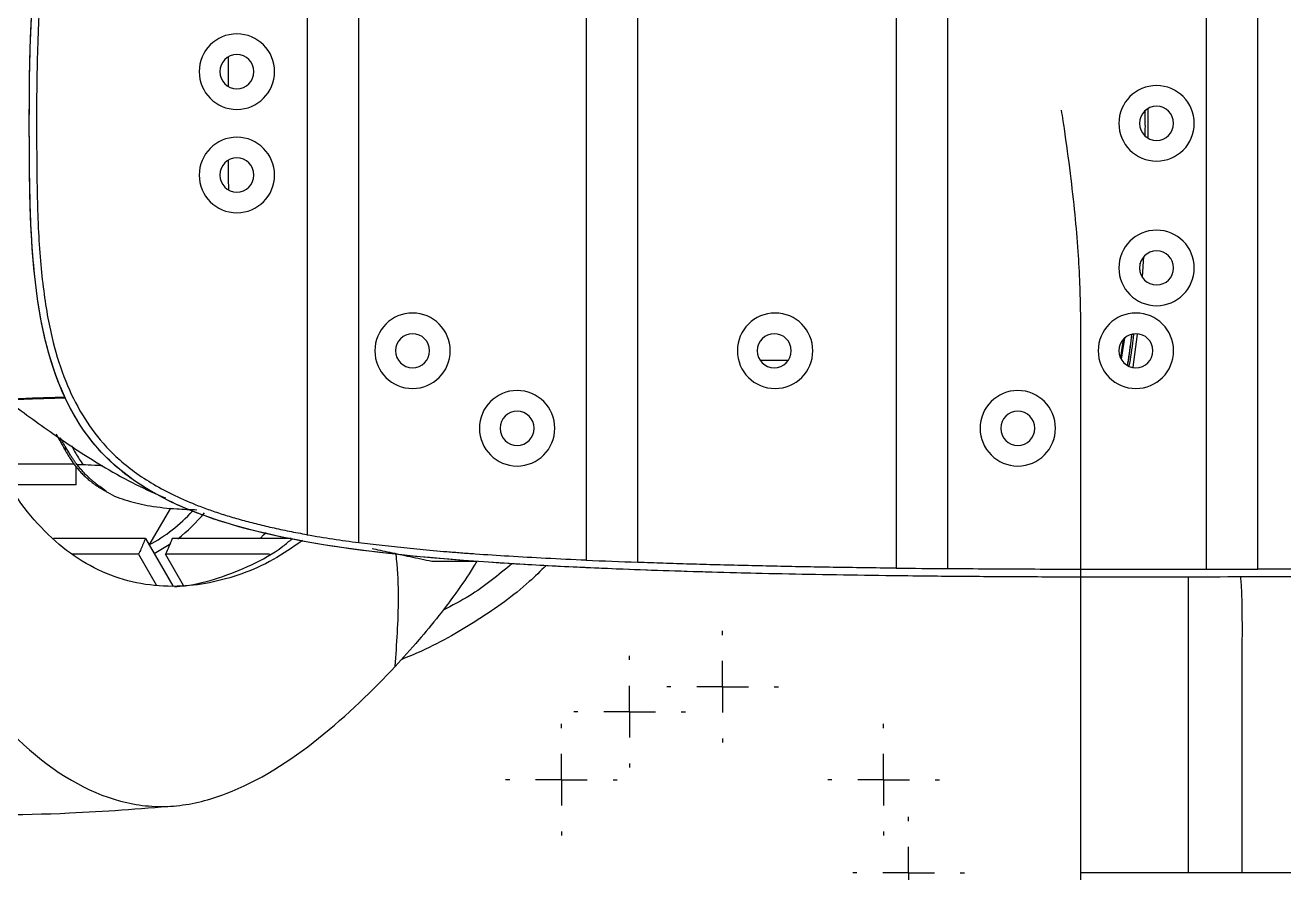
# Model space of a CAD drawing. Header units: millimetres. Extents: x 0 to 1189, y 0 to 841.
# Drawn here: x 999.5 to 1060.4, y 315.5 to 356.5 of the extents above; entities that cross this region are included whole.
import ezdxf

# ---------------------------------------------------------------- set-up
doc = ezdxf.new("R2010")
doc.units = ezdxf.units.MM
doc.layers.add('10', color=7, linetype='Continuous')

# ---------------------------------------------------------------- blocks, each defined once
blk = doc.blocks.new('SW_CENTERMARKSYMBOL_2')
at = {"layer": '10', "color": 0}
for p, q in [((0, 2.5), (0, 2.7)), ((0, 0), (0, 1.25)), ((-2.5, 0), (-2.7, 0)), ((0, 0), (-1.25, 0)), ((0, 0), (0, -1.25)), ((0, 0), (1.25, 0)), ((2.5, 0), (2.7, 0)), ((0, -2.5), (0, -2.7))]:
    blk.add_line(p, q, dxfattribs=at)
blk = doc.blocks.new('SW_CENTERMARKSYMBOL_3')
at = {"layer": '10', "color": 0}
for p, q in [((0, 2.5), (0, 2.7)), ((0, 0), (0, 1.25)), ((-2.5, 0), (-2.7, 0)), ((0, 0), (-1.25, 0)), ((0, 0), (0, -1.25)), ((0, 0), (1.25, 0)), ((2.5, 0), (2.7, 0)), ((0, -2.5), (0, -2.7))]:
    blk.add_line(p, q, dxfattribs=at)
blk = doc.blocks.new('SW_CENTERMARKSYMBOL_4')
at = {"layer": '10', "color": 0}
for p, q in [((0, 2.5), (0, 2.7)), ((0, 0), (0, 1.25)), ((-2.5, 0), (-2.7, 0)), ((0, 0), (-1.25, 0)), ((0, 0), (0, -1.25)), ((0, 0), (1.25, 0)), ((2.5, 0), (2.7, 0)), ((0, -2.5), (0, -2.7))]:
    blk.add_line(p, q, dxfattribs=at)
blk = doc.blocks.new('SW_CENTERMARKSYMBOL_6')
at = {"layer": '10', "color": 0}
for p, q in [((0, 2.5), (0, 2.7)), ((0, 0), (0, 1.25)), ((-2.5, 0), (-2.7, 0)), ((0, 0), (-1.25, 0)), ((0, 0), (0, -1.25)), ((0, 0), (1.25, 0)), ((2.5, 0), (2.7, 0)), ((0, -2.5), (0, -2.7))]:
    blk.add_line(p, q, dxfattribs=at)
blk = doc.blocks.new('SW_CENTERMARKSYMBOL_7')
at = {"layer": '10', "color": 0}
for p, q in [((0, 2.5), (0, 2.7)), ((0, 0), (0, 1.25)), ((-2.5, 0), (-2.7, 0)), ((0, 0), (-1.25, 0)), ((0, 0), (0, -1.25)), ((0, 0), (1.25, 0)), ((2.5, 0), (2.7, 0)), ((0, -2.5), (0, -2.7))]:
    blk.add_line(p, q, dxfattribs=at)

msp = doc.modelspace()

# ---------------------------------------------------------------- linework, layer by layer
at = {"color": 7, "linetype": 'Continuous', "lineweight": 25}
for p, q in [((1041.646, 374.185), (1041.646, 330.275)), ((1044.146, 330.249), (1044.146, 374.206)), ((1056.646, 374.182), (1056.646, 330.216)), ((1059.146, 330.225), (1059.146, 374.155)), ((1026.646, 373.798), (1026.646, 330.658)), ((1029.146, 330.557), (1029.146, 373.903)), ((1015.646, 331.507), (1015.646, 372.903)), ((1013.146, 372.494), (1013.146, 331.89)), ((1053.845, 351.074), (1053.841, 352.482)), ((1053.559, 344.356), (1053.631, 345.329)), ((1052.639, 341.334), (1052.555, 340.797)), ((1052.622, 340.797), (1052.708, 341.385)), ((1053.122, 339.978), (1053.32, 341.585)), ((1052.547, 340.367), (1052.622, 340.797)), ((1035.063, 340.315), (1036.43, 340.315)), ((1000.999, 336.766), (1001.138, 336.507)), ((1001.139, 336.505), (1001.186, 336.428)), ((1001.891, 335.287), (998.61, 335.287)), ((1001.964, 334.287), (1001.964, 335.176)), ((1001.964, 334.287), (998.767, 334.287)), ((1005.507, 331.373), (1006.553, 333.164)), ((1005.322, 331.693), (1000.882, 331.693)), ((1005.322, 331.693), (1006.645, 329.401)), ((1012.368, 331.693), (1006.621, 331.693)), ((1013.146, 331.866), (1013.146, 331.89)), ((1015.646, 331.507), (1015.646, 331.483)), ((1004.995, 330.937), (1001.781, 330.937)), ((1004.995, 330.937), (1005.847, 329.461)), ((1011.32, 330.937), (1006.294, 330.937)), ((1007.17, 329.419), (1006.294, 330.937)), ((1026.646, 330.634), (1026.646, 330.658)), ((1029.146, 330.557), (1029.146, 330.533)), ((1041.646, 330.25), (1041.646, 330.275)), ((1044.146, 330.249), (1044.146, 330.225)), ((1056.646, 330.193), (1056.646, 330.216)), ((1059.146, 330.225), (1059.146, 330.202)), ((1055.77, 329.829), (1055.77, 315.527)), ((1057.948, 315.527), (1055.343, 315.527)), ((1058.375, 315.527), (1055.77, 315.527)), ((1073.016, 315.527), (1058.463, 315.527))]:
    msp.add_line(p, q, dxfattribs=at)
at = {"color": 8, "linetype": 'Continuous', "lineweight": 25}
for p, q in [((1053.441, 344.687), (1053.459, 345.006)), ((1001.139, 336.515), (1001.143, 336.506)), ((1001.434, 336.17), (1001.434, 335.967))]:
    msp.add_line(p, q, dxfattribs=at)
at = {"color": 7, "linetype": 'Continuous', "lineweight": 25, "flags": 128}
for points in [[(1010.887, 331.705), (1011.03, 331.881), (1011.158, 331.991)], [(1010.887, 331.705), (1011.03, 331.881), (1011.158, 331.991)], [(1006.556, 331.447), (1006.467, 331.387), (1005.745, 330.955)], [(1006.556, 331.447), (1006.467, 331.387), (1005.745, 330.955)], [(1050.572, 329.835), (1050.572, 329.019), (1050.572, 325.119), (1050.572, 320.621), (1050.572, 315.527), (1050.572, 310.433), (1050.572, 305.935), (1050.572, 302.035), (1050.572, 301.225)], [(1055.77, 329.833), (1055.77, 329.332), (1055.77, 328.143), (1055.77, 326.905), (1055.77, 326.085), (1055.77, 323.554), (1055.77, 320.669), (1055.77, 319.91), (1055.77, 318.678), (1055.77, 317.11), (1055.77, 315.527)]]:
    msp.add_lwpolyline(points, dxfattribs=at)
at = {"color": 7, "linetype": 'Continuous', "lineweight": 25}
for centre, radius, start, end in [((1009.747, 354.277), 1.825, 0, 180), ((1009.747, 354.277), 0.825, 0, 180), ((1009.747, 354.277), 1.825, 180, 0), ((1009.747, 354.277), 0.825, 180, 0), ((1054.247, 351.777), 1.825, 0, 180), ((1054.247, 351.777), 0.825, 0, 180), ((1054.247, 351.777), 1.825, 180, 0), ((1054.247, 351.777), 0.825, 180, 0), ((1009.747, 349.277), 1.825, 0, 180), ((1009.747, 349.277), 0.825, 0, 180), ((1009.747, 349.277), 1.825, 180, 0), ((1009.747, 349.277), 0.825, 180, 360), ((1054.247, 344.783), 1.825, 0, 180), ((1054.247, 344.783), 0.825, 0, 180), ((1054.247, 344.783), 1.825, 180, 0), ((1054.247, 344.783), 0.825, 180, 0), ((1018.247, 340.777), 1.825, 0, 180), ((1035.789, 340.777), 1.825, 0, 180), ((1053.247, 340.777), 1.825, 0, 180), ((1018.247, 340.777), 0.825, 0, 180), ((1035.747, 340.777), 0.825, 0, 180), ((1053.247, 340.777), 0.825, 0, 180), ((1018.247, 340.777), 1.825, 180, 0), ((1018.247, 340.777), 0.825, 180, 0), ((1035.789, 340.777), 1.825, 180, 0), ((1035.747, 340.777), 0.825, 180, 0), ((1053.247, 340.777), 1.825, 180, 0), ((1053.247, 340.777), 0.825, 180, 0), ((1023.307, 337.027), 1.825, 0, 180), ((1047.533, 337.027), 1.825, 0, 180), ((1023.307, 337.027), 0.825, 0, 180), ((1047.533, 337.027), 0.825, 360, 180), ((1023.307, 337.027), 1.825, 180, 0), ((1023.307, 337.027), 0.825, 180, 360), ((1047.533, 337.027), 1.825, 180, 0), ((1047.533, 337.027), 0.825, 180, 360), ((1002.006, 338.027), 7.5, 297.72337, 318.18712), ((1002.006, 338.027), 8, 307.59574, 320.43841)]:
    msp.add_arc(centre, radius, start, end, dxfattribs=at)
for points, knots in [([(1017.417, 379.037), (1015.307, 381.457), (1011.641, 384.885), (1007.64, 385.916), (1006.433, 386.038), (1006.03, 386.047), (1005.225, 385.997), (1003.211, 385.706), (999.638, 383.74), (996.792, 380.244), (994.878, 377.079), (994.277, 375.934), (993.163, 373.483), (990.596, 366.961), (988.157, 352.386), (990.596, 337.81), (993.163, 331.289), (994.277, 328.838), (994.878, 327.693), (996.792, 324.528), (999.638, 321.031), (1003.21, 319.065), (1005.223, 318.773), (1006.028, 318.723), (1006.431, 318.731), (1007.636, 318.852), (1011.635, 319.877), (1015.297, 323.252), (1017.405, 325.513)], [0, 0, 0, 0, 0.125, 0.15625, 0.15625, 0.171875, 0.171875, 0.1875, 0.25, 0.3125, 0.3125, 0.34375, 0.34375, 0.375, 0.5, 0.625, 0.65625, 0.65625, 0.6875, 0.6875, 0.75, 0.8125, 0.828125, 0.828125, 0.84375, 0.84375, 0.875, 1, 1, 1, 1]), ([(999.705, 351.387), (999.705, 352.347), (999.706, 354.264), (999.799, 357.114), (1000.045, 359.895), (1000.514, 362.547), (1001.28, 365.012), (1002.424, 367.236), (1004.049, 369.136), (1006.193, 370.637), (1008.821, 371.789), (1011.864, 372.633), (1015.315, 373.251), (1019.176, 373.697), (1023.528, 374.021), (1028.374, 374.26), (1033.685, 374.437), (1039.77, 374.555), (1044.563, 374.608), (1047.443, 374.601), (1047.93, 374.6)], [0, 0, 0, 0, 0.045356, 0.09055, 0.134698, 0.17713, 0.217548, 0.256257, 0.294449, 0.334452, 0.37882, 0.429399, 0.483292, 0.544314, 0.612926, 0.689457, 0.773527, 0.86395, 0.976989, 1, 1, 1, 1]), ([(1012.915, 331.598), (1012.45, 331.273), (1011.495, 330.608), (1009.985, 329.951), (1008.431, 329.516), (1006.799, 329.333), (1005.129, 329.45), (1003.455, 329.933), (1001.886, 330.777), (1000.439, 331.982), (999.131, 333.551), (997.983, 335.486), (997.018, 337.776), (996.235, 340.354), (995.629, 343.161), (995.198, 346.141), (994.941, 349.235), (994.855, 352.386), (994.941, 355.537), (995.198, 358.63), (995.628, 361.612), (996.237, 364.414), (997.01, 367.012), (997.68, 368.49), (998.013, 369.225)], [0, 0, 0, 0, 0.044002, 0.090373, 0.137021, 0.182955, 0.234577, 0.283943, 0.331209, 0.376651, 0.420701, 0.463965, 0.507186, 0.550885, 0.595281, 0.640379, 0.68603, 0.731982, 0.777934, 0.823585, 0.868684, 0.91308, 0.956779, 1, 1, 1, 1]), ([(1026.081, 330.31), (1017.357, 330.723), (1009.56, 331.627), (1005.06, 334.259), (1003.899, 335.171), (1003.543, 335.496), (1002.893, 336.188), (1001.419, 338.022), (999.994, 342.186), (999.73, 347.245), (999.709, 350.197), (999.704, 351.386), (999.704, 351.984), (999.71, 353.785), (999.792, 359.82), (1000.749, 365.495), (1003.512, 368.46)], [0, 0, 0, 0, 0.25, 0.3125, 0.3125, 0.34375, 0.34375, 0.375, 0.5, 0.625, 0.65625, 0.65625, 0.6875, 0.6875, 0.75, 1, 1, 1, 1]), ([(1003.768, 368.218), (1003.718, 368.164), (1003.618, 368.055), (1003.473, 367.888), (1003.331, 367.716), (1003.192, 367.54), (1003.056, 367.36), (1002.924, 367.175), (1002.794, 366.986), (1002.668, 366.793), (1002.545, 366.596), (1002.425, 366.395), (1002.308, 366.189), (1002.195, 365.979), (1002.084, 365.765), (1001.977, 365.547), (1001.873, 365.325), (1001.772, 365.098), (1001.674, 364.867), (1001.58, 364.632), (1001.489, 364.392), (1001.4, 364.148), (1001.315, 363.901), (1001.234, 363.648), (1001.061, 363.086), (1000.824, 362.172), (1000.569, 360.864), (1000.367, 359.444), (1000.219, 357.927), (1000.124, 356.256), (1000.069, 354.371), (1000.054, 352.545), (1000.057, 350.923), (1000.065, 349.653), (1000.081, 348.535), (1000.104, 347.57), (1000.147, 346.449), (1000.23, 345.165), (1000.383, 343.714), (1000.585, 342.397), (1000.9, 340.927), (1001.403, 339.336), (1002.209, 337.685), (1003.097, 336.453), (1003.983, 335.561), (1004.804, 334.899), (1005.73, 334.295), (1006.762, 333.749), (1007.705, 333.344), (1008.526, 333.042), (1009.202, 332.82), (1009.916, 332.609), (1010.669, 332.41), (1011.46, 332.223), (1012.289, 332.047), (1012.856, 331.943), (1013.146, 331.89)], [0, 0, 0, 0, 0.004971, 0.009965, 0.014986, 0.020036, 0.025118, 0.030234, 0.035387, 0.040579, 0.045813, 0.051091, 0.056416, 0.061789, 0.067213, 0.072691, 0.078223, 0.083812, 0.08946, 0.095168, 0.10094, 0.106776, 0.112677, 0.118647, 0.124686, 0.152434, 0.182397, 0.214668, 0.249324, 0.285338, 0.327789, 0.376702, 0.408751, 0.437364, 0.462544, 0.484293, 0.502612, 0.538363, 0.571194, 0.601169, 0.628374, 0.672718, 0.71358, 0.751998, 0.774711, 0.798335, 0.823132, 0.849328, 0.877118, 0.892409, 0.908429, 0.925196, 0.942724, 0.961026, 0.980115, 1, 1, 1, 1]), ([(1009.334, 354.977), (1009.332, 354.878), (1009.319, 354.409), (1009.321, 353.94), (1009.323, 353.571)], [0, 0, 0, 0, 0.211785, 1, 1, 1, 1]), ([(1049.634, 352.412), (1049.661, 352.24), (1049.707, 351.945), (1049.86, 350.925), (1050.065, 349.416), (1050.29, 347.433), (1050.442, 345.656), (1050.528, 344.053), (1050.565, 342.562), (1050.572, 341.079), (1050.571, 339.28), (1050.573, 336.192), (1050.572, 331.735), (1050.572, 324.523), (1050.572, 319.084), (1050.572, 315.527)], [0, 0, 0, 0, 0.014203, 0.0243, 0.084054, 0.13816, 0.186616, 0.228986, 0.26846, 0.307743, 0.349389, 0.414454, 0.558443, 0.711246, 1, 1, 1, 1]), ([(1069.386, 329.917), (1057.67, 329.798), (1042.722, 329.761), (1030.594, 330.122), (1027.172, 330.258), (1026.068, 330.308), (1023.939, 330.418), (1018.808, 330.72), (1011.278, 331.575), (1006.262, 333.376), (1004.275, 334.86), (1003.543, 335.496), (1003.209, 335.835), (1002.293, 336.914), (999.824, 340.917), (999.713, 346.612), (999.705, 351.387)], [0, 0, 0, 0, 0.25, 0.3125, 0.3125, 0.34375, 0.34375, 0.375, 0.5, 0.625, 0.65625, 0.65625, 0.6875, 0.6875, 0.75, 1, 1, 1, 1]), ([(1009.328, 349.973), (1009.325, 349.606), (1009.321, 349.139), (1009.342, 348.673), (1009.347, 348.573)], [0, 0, 0, 0, 0.78636, 1, 1, 1, 1]), ([(1053.041, 341.559), (1053.034, 341.505), (1053.006, 341.285), (1052.967, 341.007), (1052.938, 340.797)], [0, 0, 0, 0, 0.2445955, 1, 1, 1, 1]), ([(1052.961, 340.797), (1052.99, 341.009), (1053.028, 341.289), (1053.054, 341.51), (1053.06, 341.564)], [0, 0, 0, 0, 0.755764, 1, 1, 1, 1]), ([(1052.555, 340.797), (1052.554, 340.794), (1052.549, 340.765), (1052.53, 340.644), (1052.511, 340.531), (1052.496, 340.442)], [0, 0, 0, 0, 0.025294, 0.24099, 1, 1, 1, 1]), ([(1052.938, 340.797), (1052.906, 340.58), (1052.868, 340.321), (1052.836, 340.117), (1052.83, 340.084)], [0, 0, 0, 0, 0.8334635, 1, 1, 1, 1]), ([(1052.85, 340.071), (1052.857, 340.114), (1052.882, 340.263), (1052.921, 340.523), (1052.951, 340.725), (1052.961, 340.797)], [0, 0, 0, 0, 0.2036971, 0.7150672, 1, 1, 1, 1]), ([(998.621, 338.378), (999.36, 337.837), (1000.915, 336.695), (1002.993, 335.32), (1004.825, 334.302), (1005.815, 333.867), (1006.297, 333.656)], [0, 0, 0, 0, 0.302251, 0.636839, 0.823399, 1, 1, 1, 1]), ([(998.666, 338.411), (998.7, 338.42), (998.777, 338.442), (999.304, 338.472), (1000.137, 338.505), (1001.011, 338.53), (1001.424, 338.542)], [0, 0, 0, 0, 0.213714, 0.480982, 0.754998, 1, 1, 1, 1]), ([(998.667, 338.382), (998.67, 338.387), (998.679, 338.404), (999.038, 338.427), (999.839, 338.458), (1000.647, 338.482), (1001.341, 338.501), (1001.447, 338.504)], [0, 0, 0, 0, 0.1169108, 0.3821728, 0.6543336, 0.9473139, 1, 1, 1, 1]), ([(1001.139, 336.515), (1001.185, 336.427), (1001.233, 336.336), (1001.331, 336.153), (1001.382, 336.06), (1001.434, 335.967)], [0, 0, 0, 0, 0.5, 0.5, 1, 1, 1, 1]), ([(1002.019, 335.267), (1001.994, 335.299), (1001.943, 335.367), (1001.867, 335.474), (1001.784, 335.595), (1001.688, 335.743), (1001.579, 335.919), (1001.476, 336.091), (1001.379, 336.26), (1001.292, 336.411), (1001.232, 336.516), (1001.205, 336.565)], [0, 0, 0, 0, 0.077286, 0.1606, 0.249969, 0.357801, 0.499965, 0.650281, 0.749963, 0.88451, 1, 1, 1, 1]), ([(1001.434, 335.967), (1001.456, 335.928), (1001.498, 335.856), (1001.557, 335.757), (1001.606, 335.677), (1001.676, 335.566), (1001.767, 335.427), (1001.852, 335.313), (1001.892, 335.259)], [0, 0, 0, 0, 0.1629324, 0.3006114, 0.4130374, 0.5002122, 0.7656951, 1, 1, 1, 1]), ([(1001.892, 335.259), (1001.917, 335.227), (1001.966, 335.162), (1002.044, 335.069), (1002.122, 334.98), (1002.201, 334.894), (1002.281, 334.813), (1002.361, 334.735), (1002.44, 334.661), (1002.519, 334.591), (1002.598, 334.524), (1002.675, 334.462), (1002.751, 334.403), (1002.824, 334.348), (1002.896, 334.297), (1002.964, 334.25), (1003.029, 334.206), (1003.091, 334.167), (1003.149, 334.131), (1003.202, 334.099), (1003.25, 334.071), (1003.318, 334.034), (1003.387, 333.997), (1003.428, 333.981), (1003.418, 333.994), (1003.365, 334.032), (1003.29, 334.082), (1003.209, 334.138), (1003.113, 334.207), (1003.005, 334.287), (1002.886, 334.38), (1002.802, 334.451), (1002.759, 334.487)], [0, 0, 0, 0, 0.029288, 0.058001, 0.086157, 0.113779, 0.140886, 0.167502, 0.193651, 0.219358, 0.244649, 0.269553, 0.294099, 0.318317, 0.34224, 0.365901, 0.389333, 0.412571, 0.435653, 0.458614, 0.481493, 0.504326, 0.565646, 0.626326, 0.687163, 0.74895, 0.789584, 0.830415, 0.871663, 0.913542, 0.956257, 1, 1, 1, 1]), ([(1002.759, 334.487), (1002.738, 334.505), (1002.695, 334.542), (1002.63, 334.601), (1002.564, 334.662), (1002.497, 334.727), (1002.429, 334.795), (1002.36, 334.866), (1002.292, 334.94), (1002.223, 335.017), (1002.154, 335.098), (1002.086, 335.181), (1002.041, 335.238), (1002.019, 335.267)], [0, 0, 0, 0, 0.08289, 0.167192, 0.252978, 0.340315, 0.429265, 0.519889, 0.612244, 0.706383, 0.802358, 0.900215, 1, 1, 1, 1]), ([(1003.406, 333.986), (1003.432, 333.969), (1003.75, 333.755), (1004.479, 333.507), (1005.603, 333.239), (1006.732, 333.126), (1007.488, 333.099), (1007.811, 333.087)], [0, 0, 0, 0, 0.021095, 0.253487, 0.500352, 0.786385, 1, 1, 1, 1]), ([(1107.946, 333.849), (1107.852, 333.808), (1107.663, 333.725), (1107.374, 333.604), (1107.077, 333.486), (1106.772, 333.37), (1106.46, 333.255), (1106.14, 333.143), (1105.812, 333.033), (1105.476, 332.926), (1105.133, 332.82), (1104.782, 332.717), (1104.423, 332.615), (1104.057, 332.516), (1103.683, 332.419), (1103.301, 332.324), (1102.911, 332.231), (1102.514, 332.14), (1102.109, 332.052), (1101.696, 331.965), (1101.275, 331.881), (1100.317, 331.697), (1098.76, 331.434), (1096.543, 331.129), (1094.143, 330.862), (1091.69, 330.645), (1089.178, 330.469), (1086.601, 330.325), (1083.824, 330.204), (1080.227, 330.086), (1075.392, 329.987), (1069.407, 329.913), (1063.098, 329.86), (1057.096, 329.829), (1051.524, 329.823), (1046.966, 329.84), (1043.321, 329.87), (1040.489, 329.904), (1037.781, 329.947), (1035.199, 330), (1032.742, 330.062), (1030.41, 330.134), (1028.204, 330.214), (1026.775, 330.279), (1026.081, 330.31)], [0, 0, 0, 0, 0.003731, 0.007539, 0.011423, 0.015386, 0.019428, 0.02355, 0.027752, 0.032035, 0.036401, 0.040848, 0.045379, 0.049994, 0.054693, 0.059476, 0.064345, 0.069299, 0.07434, 0.079467, 0.08468, 0.089982, 0.115046, 0.14224, 0.171586, 0.2031, 0.232042, 0.263406, 0.297197, 0.333418, 0.394613, 0.473537, 0.551714, 0.624669, 0.692402, 0.754915, 0.79087, 0.825303, 0.858216, 0.88961, 0.919484, 0.94784, 0.974678, 1, 1, 1, 1]), ([(1005.322, 331.693), (1005.286, 331.608), (1005.215, 331.438), (1005.106, 331.186), (1005.032, 331.02), (1004.995, 330.937)], [0, 0, 0, 0, 0.33334, 0.66666, 1, 1, 1, 1]), ([(1006.733, 329.374), (1006.904, 329.385), (1007.617, 329.43), (1008.863, 329.759), (1010.442, 330.39), (1011.635, 331.024), (1012.271, 331.559), (1012.419, 331.684)], [0, 0, 0, 0, 0.087976, 0.367558, 0.645901, 0.91737, 1, 1, 1, 1]), ([(1015.646, 331.507), (1015.832, 331.483), (1016.21, 331.435), (1016.786, 331.367), (1017.379, 331.301), (1017.988, 331.237), (1018.614, 331.176), (1019.257, 331.117), (1019.917, 331.061), (1020.594, 331.007), (1021.591, 330.934), (1022.96, 330.845), (1024.748, 330.745), (1025.995, 330.687), (1026.646, 330.658)], [0, 0, 0, 0, 0.051062, 0.103607, 0.157638, 0.213158, 0.270169, 0.328674, 0.388675, 0.450174, 0.513173, 0.660591, 0.822862, 1, 1, 1, 1]), ([(1016.287, 331.214), (1016.29, 331.214), (1016.503, 331.168), (1017.113, 331.038), (1018.104, 330.827), (1018.829, 330.673), (1019.186, 330.597)], [0, 0, 0, 0, 0.0051533, 0.3545578, 0.6825324, 1, 1, 1, 1]), ([(1017.405, 325.513), (1017.445, 326.054), (1017.527, 327.151), (1017.589, 328.88), (1017.541, 330.162), (1017.459, 330.878), (1017.449, 330.967)], [0, 0, 0, 0, 0.299452, 0.607014, 0.951478, 1, 1, 1, 1]), ([(1021.356, 330.597), (1021.3, 330.502), (1020.978, 329.957), (1020.355, 329.06), (1019.467, 327.88), (1018.475, 326.683), (1017.784, 325.927), (1017.405, 325.513)], [0, 0, 0, 0, 0.044955, 0.257554, 0.460218, 0.704255, 1, 1, 1, 1]), ([(1024.711, 330.39), (1024.442, 330.126), (1023.426, 329.129), (1021.862, 328.027), (1020.098, 326.959), (1018.854, 326.308), (1018.026, 325.97), (1017.693, 325.834)], [0, 0, 0, 0, 0.131123, 0.494943, 0.675344, 0.86937, 1, 1, 1, 1]), ([(1019.186, 330.597), (1019.718, 330.597), (1020.45, 330.597), (1021.18, 330.597), (1021.38, 330.597)], [0, 0, 0, 0, 0.726595, 1, 1, 1, 1]), ([(1023.056, 330.477), (1022.388, 329.924), (1021.338, 329.052), (1020.155, 328.453), (1019.722, 328.234)], [0, 0, 0, 0, 0.6347222, 1, 1, 1, 1]), ([(1029.146, 330.557), (1029.558, 330.543), (1030.394, 330.513), (1031.668, 330.474), (1032.98, 330.437), (1034.33, 330.403), (1035.719, 330.371), (1037.146, 330.343), (1038.612, 330.317), (1040.116, 330.294), (1041.132, 330.281), (1041.646, 330.275)], [0, 0, 0, 0, 0.098855, 0.200772, 0.305752, 0.413796, 0.524904, 0.639078, 0.756318, 0.876625, 1, 1, 1, 1]), ([(1044.146, 330.249), (1044.797, 330.244), (1046.117, 330.233), (1048.123, 330.222), (1050.18, 330.215), (1052.289, 330.211), (1054.45, 330.212), (1055.908, 330.215), (1056.646, 330.216)], [0, 0, 0, 0, 0.1563052, 0.3167541, 0.4813474, 0.6500858, 0.8229698, 1, 1, 1, 1]), ([(1059.146, 330.225), (1059.953, 330.229), (1061.579, 330.237), (1064.039, 330.254), (1066.539, 330.274), (1069.079, 330.297), (1070.786, 330.315), (1071.646, 330.325)], [0, 0, 0, 0, 0.1935897, 0.3903842, 0.5903839, 0.793589, 1, 1, 1, 1]), ([(994.477, 318.323), (996.859, 318.318), (1000.915, 318.31), (1005.029, 318.63), (1006.728, 318.762)], [0, 0, 0, 0, 0.58722, 1, 1, 1, 1]), ([(1076.109, 315.527), (1076.121, 315.527), (1076.172, 315.527), (1075.753, 315.527), (1074.993, 315.527), (1073.8, 315.527), (1072.286, 315.527), (1070.496, 315.527), (1068.73, 315.527), (1067.111, 315.527), (1065.735, 315.527), (1064.502, 315.527), (1063.462, 315.527), (1062.633, 315.527), (1061.972, 315.527), (1061.457, 315.527), (1061.051, 315.527), (1060.738, 315.527), (1060.239, 315.527), (1059.455, 315.527), (1058.758, 315.527), (1058.375, 315.527)], [0, 0, 0, 0, 0.012222, 0.049488, 0.098646, 0.163979, 0.248476, 0.348207, 0.454878, 0.534053, 0.608946, 0.676071, 0.732015, 0.775754, 0.809143, 0.83796, 0.858528, 0.874163, 0.88818, 0.938587, 1, 1, 1, 1])]:
    msp.add_open_spline(points, degree=3, knots=knots, dxfattribs=at)
at = {"color": 8, "linetype": 'Continuous', "lineweight": 25}
for points, knots in [([(1053.695, 351.17), (1053.699, 351.289), (1053.71, 351.689), (1053.697, 352.089), (1053.689, 352.371)], [0, 0, 0, 0, 0.296566, 1, 1, 1, 1]), ([(1052.922, 340.025), (1052.997, 340.449), (1053.09, 340.967), (1053.139, 341.49), (1053.147, 341.584)], [0, 0, 0, 0, 0.8195145, 1, 1, 1, 1]), ([(1001.74, 336.19), (1001.808, 336.063), (1001.979, 335.742), (1002.184, 335.443), (1002.308, 335.262)], [0, 0, 0, 0, 0.397326, 1, 1, 1, 1]), ([(1003.24, 335.215), (1003.109, 335.221), (1002.694, 335.241), (1002.465, 335.253), (1002.308, 335.262)], [0, 0, 0, 0, 0.313505, 1, 1, 1, 1]), ([(1058.308, 329.838), (1058.325, 329.594), (1058.364, 329.055), (1058.38, 328.198), (1058.382, 327.319), (1058.38, 326.554), (1058.378, 325.566), (1058.376, 324.257), (1058.375, 321.99), (1058.375, 319.063), (1058.375, 316.725), (1058.375, 315.527)], [0, 0, 0, 0, 0.051789, 0.113976, 0.17988, 0.236179, 0.274127, 0.386967, 0.510324, 0.749059, 1, 1, 1, 1])]:
    msp.add_open_spline(points, degree=3, knots=knots, dxfattribs=at)
at = {"color": 7, "linetype": 'Continuous', "lineweight": 25}
for points in [[(1002.308, 335.262), (1002.184, 335.267), (1002.088, 335.268), (1002.019, 335.267)], [(1006.621, 331.693), (1006.514, 331.438), (1006.405, 331.186), (1006.294, 330.937)], [(1015.646, 331.483), (1014.813, 331.592), (1013.973, 331.719), (1013.146, 331.866)], [(1029.146, 330.533), (1028.312, 330.564), (1027.479, 330.597), (1026.646, 330.634)], [(1044.146, 330.225), (1043.313, 330.232), (1042.479, 330.24), (1041.646, 330.25)], [(1059.146, 330.202), (1058.313, 330.198), (1057.479, 330.195), (1056.646, 330.193)], [(1055.77, 315.527), (1053.988, 315.527), (1052.205, 315.527), (1050.572, 315.527)]]:
    msp.add_open_spline(points, degree=3, dxfattribs=at)

# ---------------------------------------------------------------- block references
at = {"layer": '10'}
for name, p in [('SW_CENTERMARKSYMBOL_4', (1033.247, 324.527)), ('SW_CENTERMARKSYMBOL_6', (1028.747, 323.321)), ('SW_CENTERMARKSYMBOL_3', (1025.452, 320.027)), ('SW_CENTERMARKSYMBOL_2', (1041.041, 320.027)), ('SW_CENTERMARKSYMBOL_7', (1042.247, 315.527))]:
    msp.add_blockref(name, p, dxfattribs=at)

doc.saveas('drawing.dxf')
